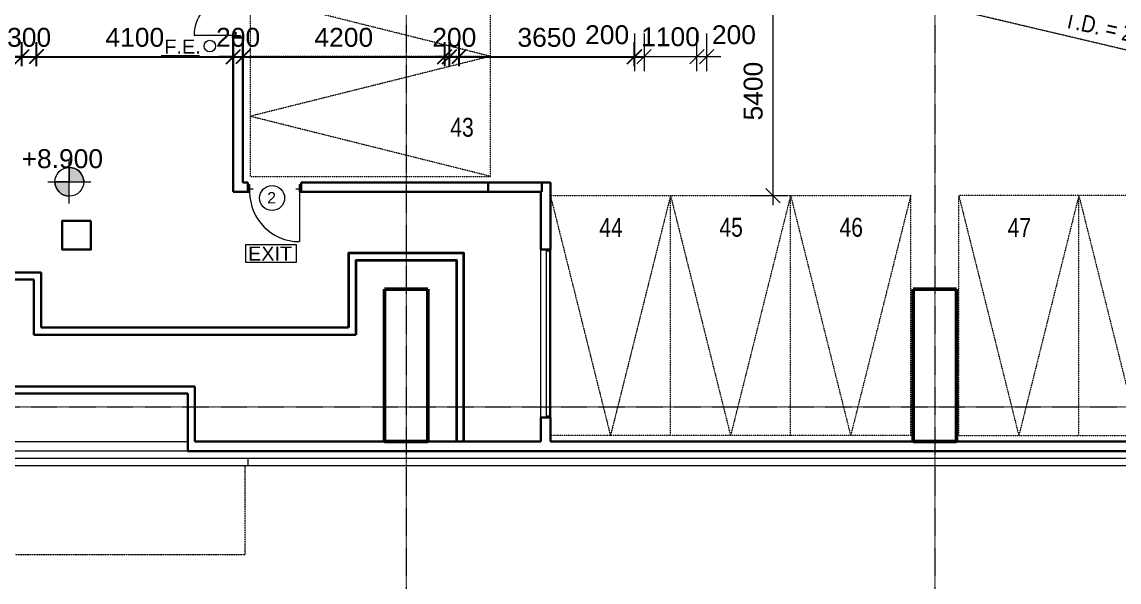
# Model space of a CAD drawing. Header units: millimetres. Extents: x -11708 to 484395, y -10237143 to 211873.
# Drawn here: x 39351 to 62188, y 148806 to 160472 of the extents above; entities that cross this region are included whole.
import ezdxf

# ---------------------------------------------------------------- set-up
doc = ezdxf.new("R2010")
doc.units = ezdxf.units.MM
for name, pattern in [('Dash', [6, 3, -3]), ('Dash2', [3, 1.5, -1.5]), ('Grid Line', [21, 12, -3, 3, -3]), ('Overhead', [1.8, 1.2, -0.6])]:
    doc.linetypes.add(name, pattern=pattern)
for name, color, linetype, lineweight in [('0-1', 7, 'Continuous', 5), ('A-ANNO-DIMS', 7, 'Continuous', 9), ('A-ANNO-NOTE', 7, 'Continuous', 5), ('A-ANNO-NOTE-1', 7, 'Continuous', 20), ('A-DETL-5', 102, 'Overhead', 5), ('A-DETL-HDLN-1', 7, 'Dash2', 5), ('A-DOOR', 7, 'Continuous', 5), ('A-DOOR-FRAM', 7, 'Continuous', 5), ('A-GLAZ', 7, 'Continuous', 5), ('A-GLAZ-1', 7, 'Continuous', 18), ('A-GLAZ-CURT', 7, 'Continuous', 5), ('A-GLAZ-CURT-2', 7, 'Continuous', 9), ('C-PRKG-1', 7, 'Dash', 5), ('G-ANNO-DIMS', 7, 'Continuous', 5), ('G-ANNO-TEXT', 7, 'Continuous', 5), ('I-WALL-3', 7, 'Continuous', 30), ('I-WALL-4', 7, 'Continuous', 18), ('OAP280_C', 210, 'Continuous', 50), ('S-COLS-3', 7, 'Continuous', 35), ('S-GRID-1', 7, 'Grid Line', 5)]:
    doc.layers.add(name, color=color, linetype=linetype, lineweight=lineweight)
doc.styles.add('Arial', font='arial.ttf', dxfattribs={"height": 491.766467})
doc.styles.add('Arial Narrow', font='ARIALN.TTF', dxfattribs={"height": 353.981763})
doc.styles.add('Arial_1', font='arial.ttf', dxfattribs={"height": 393.413174})
doc.styles.add('Arial_2', font='arial.ttf', dxfattribs={"height": 1.475299})
doc.styles.add('Arial_5', font='arial.ttf', dxfattribs={"height": 1.18024})
doc.styles.add('Arial_9', font='arial.ttf', dxfattribs={"width": 0.8, "height": 393.413174})
doc.dimstyles.new('Diagonal_-_2_0mm_Arial', dxfattribs={"dimscale": 304.8, "dimtxt": 500, "dimasz": 0.984252, "dimexe": 0.984252, "dimexo": 0.984252, "dimgap": 0.656168, "dimtad": 1, "dimdec": 0, "dimrnd": 5, "dimzin": 0, "dimdsep": 46, "dimtxsty": 'Arial', "dimblk1": 'OBLIQUE', "dimblk2": 'OBLIQUE', "dimsah": 1, "dimcen": 0.09, "dimdle": 0.656168, "dimadec": 0, "dimazin": 0, "dimtfac": 1, "dimtdec": 4, "dimtix": 1, "dimtmove": 0, "dimatfit": 3, "dimfxl": 1, "dimtvp": 1, "dimtolj": 1, "dimtzin": 0, "dimarcsym": 2})

# ---------------------------------------------------------------- blocks, each defined once
blk = doc.blocks.new('Spot Elevations - Spot Elevation - Exterior Filled-23614-LG_F PLAN')
at = {"layer": 'G-ANNO-DIMS'}
h = blk.add_hatch(color=256, dxfattribs=at)
edge = h.paths.add_edge_path(flags=0)
edge.add_arc((-2.24, 2.25), 1.5, 0, 90, ccw=False)
edge.add_line((-0.74, 2.25), (-2.24, 2.25))
edge.add_line((-2.24, 2.25), (-2.24, 3.75))
h = blk.add_hatch(color=256, dxfattribs=at)
edge = h.paths.add_edge_path(flags=0)
edge.add_arc((-2.24, 2.25), 1.5, 180, 270, ccw=False)
edge.add_line((-3.74, 2.25), (-2.24, 2.25))
edge.add_line((-2.24, 2.25), (-2.24, 0.75))
for p, q in [((-2.24, 0), (-2.24, 4.5)), ((-2.24, 3.75), (-2.24, 2.25)), ((-4.49, 2.25), (0.01, 2.25)), ((-2.24, 2.25), (-3.74, 2.25)), ((-2.24, 0.75), (-2.24, 2.25)), ((-2.24, 2.25), (-0.74, 2.25))]:
    blk.add_line(p, q, dxfattribs=at)
blk.add_circle((-2.24, 2.25), 1.5, dxfattribs=at)
for start, end in [(360, 90), (180, 270)]:
    blk.add_arc((-2.24, 2.25), 1.5, start, end, dxfattribs=at)
blk = doc.blocks.new('ARC_PAR_Car - Car_2500x5000mm-V7-LG_F PLAN')
at = {"layer": 'C-PRKG-1'}
for p, q in [((0, 0), (0, -5000)), ((0, -5000), (1250, 0)), ((2500, 0), (0, 0)), ((2500, -5000), (1250, 0)), ((2500, 0), (2500, -5000)), ((0, -5000), (2500, -5000))]:
    blk.add_line(p, q, dxfattribs=at)
blk = doc.blocks.new('ARC_PAR_Car - Car_2500x5000mm-V22-LG_F PLAN')
at = {"layer": 'C-PRKG-1'}
for p, q in [((0, 0), (0, -5000)), ((0, -5000), (1250, 0)), ((2500, 0), (0, 0)), ((2500, -5000), (1250, 0)), ((0, -5000), (2500, -5000))]:
    blk.add_line(p, q, dxfattribs=at)
blk = doc.blocks.new('ARC_PAR_Car - Car_2500x5000mm-V6-LG_F PLAN')
at = {"layer": 'C-PRKG-1'}
for p, q in [((0, 0), (0, 5000)), ((0, 5000), (1250, 0)), ((0, 5000), (2500, 5000)), ((2500, 5000), (1250, 0)), ((2500, 0), (2500, 5000)), ((2500, 0), (0, 0))]:
    blk.add_line(p, q, dxfattribs=at)
blk = doc.blocks.new('ARC_PAR_Car - Car_2500x5000mm-V29-LG_F PLAN')
at = {"layer": 'C-PRKG-1'}
for p, q in [((0, 5000), (1250, 0)), ((0, 5000), (2500, 5000)), ((2500, 5000), (1250, 0)), ((2500, 0), (2500, 5000)), ((2500, 0), (0, 0))]:
    blk.add_line(p, q, dxfattribs=at)
blk = doc.blocks.new('ARC_DOOR_M50_DOUBLE_METAL - 1500x2100mm-33554701-LG_F PLAN')
at = {"layer": 'A-DOOR'}
for p, q in [((-817, -100), (-773, -100)), ((-817, -100), (-817, -916)), ((817, -100), (773, -100)), ((817, -100), (817, -916))]:
    blk.add_line(p, q, dxfattribs=at)
for centre, start, end in [((-817, -100), 270, 0), ((817, -100), 180, 270)]:
    blk.add_arc(centre, 816, start, end, dxfattribs=at)
at = {"layer": 'A-DOOR-FRAM'}
for p, q in [((-857, 52), (-820, 52)), ((-820, 52), (-820, -46)), ((820, 52), (857, 52)), ((820, -46), (820, 52)), ((-820, -100), (-857, -100)), ((-820, -46), (-750, -46)), ((-820, -53), (-820, -100)), ((-750, -53), (-820, -53)), ((-750, -46), (-750, -53)), ((750, -46), (820, -46)), ((750, -53), (750, -46)), ((820, -53), (750, -53)), ((820, -100), (820, -53)), ((857, -100), (820, -100))]:
    blk.add_line(p, q, dxfattribs=at)
blk = doc.blocks.new('ARC_LOUVER_INTERNAL - 3500w x 2000h-31919328-LG_F PLAN')
at = {"layer": 'A-GLAZ'}
blk.add_line((-1715, -20), (1715, -20), dxfattribs=at)
at = {"layer": 'A-GLAZ-1'}
for p, q in [((-1740, -20), (-1715, -20)), ((-1740, -100), (-1740, -20)), ((-1715, -100), (-1740, -100)), ((-1715, -20), (-1715, -100)), ((-1715, -100), (-1715, -90)), ((-1715, -90), (1715, -90)), ((1715, -100), (-1715, -100)), ((1715, -20), (1740, -20)), ((1715, -100), (1715, -20)), ((1715, -90), (1715, -100)), ((1740, -100), (1715, -100)), ((1740, -20), (1740, -100))]:
    blk.add_line(p, q, dxfattribs=at)
blk = doc.blocks.new('_Oblique')
at = {"color": 0, "linetype": 'ByBlock', "lineweight": -2}
blk.add_line((-0.5, -0.5), (0.5, 0.5), dxfattribs=at)
blk = doc.blocks.new('*D217')
at = {"layer": 'A-ANNO-DIMS', "color": 0, "lineweight": -2, "transparency": 16777216}
for p, q in [((48451, 159547), (48451, 160047)), ((52101, 159547), (52101, 160047)), ((48251, 159747), (52301, 159747))]:
    blk.add_line(p, q, dxfattribs=at)
at = {"layer": 'Defpoints', "color": 0, "transparency": 16777216}
for p in [(52101, 159747), (48451, 159247), (52101, 159247)]:
    blk.add_point(p, dxfattribs=at)
at = {"layer": 'A-ANNO-DIMS', "color": 0, "lineweight": -2, "transparency": 16777216, "xscale": 299.9999999999999, "yscale": 299.9999999999999, "zscale": 299.9999999999999, "rotation": 180}
blk.add_blockref('_Oblique', (48451, 159747), dxfattribs=at)
at = {"layer": 'A-ANNO-DIMS', "color": 0, "lineweight": -2, "transparency": 16777216, "xscale": 299.9999999999999, "yscale": 299.9999999999999, "zscale": 299.9999999999999}
blk.add_blockref('_Oblique', (52101, 159747), dxfattribs=at)
at = {"layer": 'A-ANNO-DIMS', "color": 0, "transparency": 16777216, "insert": (50276, 160148), "char_height": 491.77, "attachment_point": 5, "style": 'Arial'}
blk.add_mtext('\\A1;{\\H0.8x;3650}', dxfattribs=at)
blk = doc.blocks.new('*D218')
at = {"layer": 'A-ANNO-DIMS', "color": 0, "lineweight": -2, "transparency": 16777216}
for p, q in [((48251, 159547), (48251, 160047)), ((48451, 159547), (48451, 160047)), ((48251, 159747), (47951, 159747)), ((48251, 159747), (48451, 159747)), ((48451, 159747), (48751, 159747))]:
    blk.add_line(p, q, dxfattribs=at)
at = {"layer": 'Defpoints', "color": 0, "transparency": 16777216}
for p in [(48451, 159747), (48251, 159247), (48451, 159247)]:
    blk.add_point(p, dxfattribs=at)
at = {"layer": 'A-ANNO-DIMS', "color": 0, "lineweight": -2, "transparency": 16777216, "xscale": 299.9999999999999, "yscale": 299.9999999999999, "zscale": 299.9999999999999}
blk.add_blockref('_Oblique', (48251, 159747), dxfattribs=at)
at = {"layer": 'A-ANNO-DIMS', "color": 0, "lineweight": -2, "transparency": 16777216, "xscale": 299.9999999999999, "yscale": 299.9999999999999, "zscale": 299.9999999999999, "rotation": 180}
blk.add_blockref('_Oblique', (48451, 159747), dxfattribs=at)
at = {"layer": 'A-ANNO-DIMS', "color": 0, "transparency": 16777216, "insert": (48351, 160148), "char_height": 491.77, "attachment_point": 5, "style": 'Arial'}
blk.add_mtext('\\A1;{\\H0.8x;200}', dxfattribs=at)
blk = doc.blocks.new('*D219')
at = {"layer": 'A-ANNO-DIMS', "color": 0, "lineweight": -2, "transparency": 16777216}
for p, q in [((43951, 159547), (43951, 160047)), ((48151, 159547), (48151, 160047)), ((43751, 159747), (48351, 159747))]:
    blk.add_line(p, q, dxfattribs=at)
at = {"layer": 'Defpoints', "color": 0, "transparency": 16777216}
for p in [(48151, 159747), (43951, 159247), (48151, 159247)]:
    blk.add_point(p, dxfattribs=at)
at = {"layer": 'A-ANNO-DIMS', "color": 0, "lineweight": -2, "transparency": 16777216, "xscale": 299.9999999999999, "yscale": 299.9999999999999, "zscale": 299.9999999999999, "rotation": 180}
blk.add_blockref('_Oblique', (43951, 159747), dxfattribs=at)
at = {"layer": 'A-ANNO-DIMS', "color": 0, "lineweight": -2, "transparency": 16777216, "xscale": 299.9999999999999, "yscale": 299.9999999999999, "zscale": 299.9999999999999}
blk.add_blockref('_Oblique', (48151, 159747), dxfattribs=at)
at = {"layer": 'A-ANNO-DIMS', "color": 0, "transparency": 16777216, "insert": (46051, 160148), "char_height": 491.77, "attachment_point": 5, "style": 'Arial'}
blk.add_mtext('\\A1;{\\H0.8x;4200}', dxfattribs=at)
blk = doc.blocks.new('*D220')
at = {"layer": 'A-ANNO-DIMS', "color": 0, "lineweight": -2, "transparency": 16777216}
for p, q in [((43751, 159547), (43751, 160047)), ((43951, 159547), (43951, 160047)), ((43751, 159747), (43451, 159747)), ((43751, 159747), (43951, 159747)), ((43951, 159747), (44251, 159747))]:
    blk.add_line(p, q, dxfattribs=at)
at = {"layer": 'Defpoints', "color": 0, "transparency": 16777216}
for p in [(43951, 159747), (43751, 159247), (43951, 159247)]:
    blk.add_point(p, dxfattribs=at)
at = {"layer": 'A-ANNO-DIMS', "color": 0, "lineweight": -2, "transparency": 16777216, "xscale": 299.9999999999999, "yscale": 299.9999999999999, "zscale": 299.9999999999999}
blk.add_blockref('_Oblique', (43751, 159747), dxfattribs=at)
at = {"layer": 'A-ANNO-DIMS', "color": 0, "lineweight": -2, "transparency": 16777216, "xscale": 299.9999999999999, "yscale": 299.9999999999999, "zscale": 299.9999999999999, "rotation": 180}
blk.add_blockref('_Oblique', (43951, 159747), dxfattribs=at)
at = {"layer": 'A-ANNO-DIMS', "color": 0, "transparency": 16777216, "insert": (43851, 160148), "char_height": 491.77, "attachment_point": 5, "style": 'Arial'}
blk.add_mtext('\\A1;{\\H0.8x;200}', dxfattribs=at)
blk = doc.blocks.new('*D221')
at = {"layer": 'A-ANNO-DIMS', "color": 0, "lineweight": -2, "transparency": 16777216}
for p, q in [((39651, 159547), (39651, 160047)), ((43751, 159547), (43751, 160047)), ((39451, 159747), (43951, 159747))]:
    blk.add_line(p, q, dxfattribs=at)
at = {"layer": 'Defpoints', "color": 0, "transparency": 16777216}
for p in [(43751, 159747), (39651, 159247), (43751, 159247)]:
    blk.add_point(p, dxfattribs=at)
at = {"layer": 'A-ANNO-DIMS', "color": 0, "lineweight": -2, "transparency": 16777216, "xscale": 299.9999999999999, "yscale": 299.9999999999999, "zscale": 299.9999999999999, "rotation": 180}
blk.add_blockref('_Oblique', (39651, 159747), dxfattribs=at)
at = {"layer": 'A-ANNO-DIMS', "color": 0, "lineweight": -2, "transparency": 16777216, "xscale": 299.9999999999999, "yscale": 299.9999999999999, "zscale": 299.9999999999999}
blk.add_blockref('_Oblique', (43751, 159747), dxfattribs=at)
at = {"layer": 'A-ANNO-DIMS', "color": 0, "transparency": 16777216, "insert": (41701, 160148), "char_height": 491.77, "attachment_point": 5, "style": 'Arial'}
blk.add_mtext('\\A1;{\\H0.8x;4100}', dxfattribs=at)
blk = doc.blocks.new('*D222')
at = {"layer": 'A-ANNO-DIMS', "color": 0, "lineweight": -2, "transparency": 16777216}
for p, q in [((39351, 159547), (39351, 160047)), ((39651, 159547), (39651, 160047)), ((39351, 159747), (39051, 159747)), ((39351, 159747), (39651, 159747)), ((39651, 159747), (39951, 159747))]:
    blk.add_line(p, q, dxfattribs=at)
at = {"layer": 'Defpoints', "color": 0, "transparency": 16777216}
for p in [(39651, 159747), (39351, 159247), (39651, 159247)]:
    blk.add_point(p, dxfattribs=at)
at = {"layer": 'A-ANNO-DIMS', "color": 0, "lineweight": -2, "transparency": 16777216, "xscale": 299.9999999999999, "yscale": 299.9999999999999, "zscale": 299.9999999999999}
blk.add_blockref('_Oblique', (39351, 159747), dxfattribs=at)
at = {"layer": 'A-ANNO-DIMS', "color": 0, "lineweight": -2, "transparency": 16777216, "xscale": 299.9999999999999, "yscale": 299.9999999999999, "zscale": 299.9999999999999, "rotation": 180}
blk.add_blockref('_Oblique', (39651, 159747), dxfattribs=at)
at = {"layer": 'A-ANNO-DIMS', "color": 0, "transparency": 16777216, "insert": (39501, 160148), "char_height": 491.77, "attachment_point": 5, "style": 'Arial'}
blk.add_mtext('\\A1;{\\H0.8x;300}', dxfattribs=at)
blk = doc.blocks.new('*D223')
at = {"layer": 'A-ANNO-DIMS', "color": 0, "lineweight": -2, "transparency": 16777216}
for p, q in [((36601, 159547), (36601, 160047)), ((39351, 159547), (39351, 160047)), ((36401, 159747), (39551, 159747))]:
    blk.add_line(p, q, dxfattribs=at)
at = {"layer": 'Defpoints', "color": 0, "transparency": 16777216}
for p in [(39351, 159747), (36601, 159247), (39351, 159247)]:
    blk.add_point(p, dxfattribs=at)
at = {"layer": 'A-ANNO-DIMS', "color": 0, "lineweight": -2, "transparency": 16777216, "xscale": 299.9999999999999, "yscale": 299.9999999999999, "zscale": 299.9999999999999, "rotation": 180}
blk.add_blockref('_Oblique', (36601, 159747), dxfattribs=at)
at = {"layer": 'A-ANNO-DIMS', "color": 0, "lineweight": -2, "transparency": 16777216, "xscale": 299.9999999999999, "yscale": 299.9999999999999, "zscale": 299.9999999999999}
blk.add_blockref('_Oblique', (39351, 159747), dxfattribs=at)
at = {"layer": 'A-ANNO-DIMS', "color": 0, "transparency": 16777216, "insert": (37976, 160148), "char_height": 491.77, "attachment_point": 5, "style": 'Arial'}
blk.add_mtext('\\A1;{\\H0.8x;2750}', dxfattribs=at)
blk = doc.blocks.new('Dims-LG-FPLAN_dwg__Oblique-5772954-LG_F PLAN')
at = {"layer": 'A-ANNO-DIMS'}
blk.add_line((-0.5, -0.5), (0.5, 0.5), dxfattribs=at)
blk = doc.blocks.new('ARC_DOOR_M40_SINGLE_METAL - 900x2100mm-33263899-LG_F PLAN')
at = {"layer": 'A-DOOR'}
blk.add_line((517, -100), (517, -1134), dxfattribs=at)
at = {"layer": 'A-DOOR-FRAM'}
for p, q in [((-557, 52), (-520, 52)), ((-520, 52), (-520, -33)), ((520, 52), (557, 52)), ((520, -33), (520, 52)), ((-520, -100), (-557, -100)), ((-520, -33), (-450, -33)), ((-520, -40), (-520, -100)), ((-450, -40), (-520, -40)), ((-450, -33), (-450, -40)), ((450, -33), (520, -33)), ((450, -40), (450, -33)), ((520, -40), (450, -40)), ((520, -100), (520, -40)), ((537, -100), (520, -100))]:
    blk.add_line(p, q, dxfattribs=at)
blk.add_arc((517, -100), 1034, 180, 270, dxfattribs=at)
blk = doc.blocks.new('ARC_ANN_FIRE-RATING_two_ - none-909955-LG_F PLAN')
at = {"layer": 'A-ANNO-NOTE'}
blk.add_circle((0, 0), 1.3, dxfattribs=at)
at = {"layer": 'A-ANNO-NOTE', "insert": (-0.05, 0.62), "char_height": 1.18, "width": 1.0944, "attachment_point": 2, "line_spacing_factor": 0.938532, "style": 'Arial_5'}
blk.add_mtext('2', dxfattribs=at)
blk = doc.blocks.new('ARC_ANN_EXIT - ARC_ANN_EXIT-878429-LG_F PLAN')
at = {"layer": 'A-ANNO-NOTE'}
for p, q in [((-2.12, 0), (-2.12, 1.86)), ((-2.12, 1.86), (3.13, 1.86)), ((3.13, 1.86), (3.13, 0)), ((3.13, 0), (-2.12, 0))]:
    blk.add_line(p, q, dxfattribs=at)
at = {"layer": 'A-ANNO-NOTE', "insert": (0.41, 1.66), "char_height": 1.475, "width": 5.454, "attachment_point": 2, "line_spacing_factor": 0.938532, "style": 'Arial_2'}
blk.add_mtext('EXIT', dxfattribs=at)

msp = doc.modelspace()

# ---------------------------------------------------------------- linework, layer by layer
at = {"layer": 'A-ANNO-DIMS'}
for p, q in [((54987.1, 156655.9), (54987.1, 172125.9)), ((52101.2, 160228), (52101.2, 159447)), ((53601.2, 160228), (53601.2, 159447)), ((53901.2, 159747), (51801.2, 159747)), ((54506.1, 156855.9), (55287.1, 156855.9))]:
    msp.add_line(p, q, dxfattribs=at)
at = {"layer": 'A-ANNO-DIMS', "flags": 128}
for points in [[(52301.2, 160228), (52301.2, 159447)], [(53401.2, 159447), (53401.2, 160228)]]:
    msp.add_lwpolyline(points, dxfattribs=at)
at = {"layer": 'A-ANNO-NOTE'}
msp.add_circle((43261.8, 159969.2), 120, dxfattribs=at)
at = {"layer": 'A-ANNO-NOTE-1'}
msp.add_line((42251.4, 159772.7), (43049.6, 159772.7), dxfattribs=at)
at = {"layer": 'A-DETL-5'}
for p, q in [((43996.4, 149380.7), (43996.4, 151230.9)), ((24801.4, 149380.8), (43996.4, 149380.7))]:
    msp.add_line(p, q, dxfattribs=at)
at = {"layer": 'A-DETL-HDLN-1'}
msp.add_line((74806.9, 156945.6), (52923.2, 162105.8), dxfattribs=at)
at = {"layer": 'A-GLAZ-CURT'}
for p, q in [((44051.2, 151380.9), (26201.2, 151381)), ((26201.2, 151231), (44051.2, 151230.9))]:
    msp.add_line(p, q, dxfattribs=at)
at = {"layer": 'A-GLAZ-CURT-2'}
for p, q in [((67051.2, 151380.8), (44051.2, 151380.9)), ((44051.2, 151380.9), (44051.2, 151230.9)), ((44051.2, 151230.9), (67051.2, 151230.8))]:
    msp.add_line(p, q, dxfattribs=at)
at = {"layer": 'I-WALL-3'}
for p, q in [((43951.2, 160150.4), (43751.2, 160150.4)), ((43751.2, 160150.4), (43751.2, 156930.9)), ((43951.2, 157130.9), (43951.2, 160150.4)), ((44051.2, 157130.9), (43951.2, 157130.9)), ((44051.2, 157130.9), (44051.2, 156930.9)), ((50172.2, 157130.9), (45165.2, 157130.9)), ((45165.2, 157130.9), (45165.2, 156930.9)), ((49057.2, 156930.9), (49057.2, 157130.9)), ((50351.2, 157130.9), (50171.2, 157130.9)), ((50171.2, 157130.9), (50171.2, 156930.9)), ((50351.2, 155730.9), (50351.2, 157130.9)), ((43751.2, 156930.9), (44091.2, 156930.9)), ((45125.2, 156930.9), (50171.2, 156930.9)), ((50151.2, 156930.9), (50151.2, 155730.9)), ((50151.2, 155730.9), (50351.2, 155730.9)), ((39601.4, 155106), (38101.2, 155106)), ((39751.4, 155256), (38251.2, 155256)), ((39601.4, 155106), (39601.4, 153956)), ((39751.4, 155256), (39751.4, 154106)), ((39601.4, 153956), (46301.2, 153955.9)), ((46151.2, 154105.9), (39751.4, 154105.9)), ((38601.4, 152881.1), (42951.2, 152881.1)), ((42951.2, 151730.9), (42951.2, 152881.1)), ((42801.2, 152731.1), (38451.4, 152731.1)), ((42801.2, 152731.1), (42801.2, 151530.9)), ((50351.2, 152230.9), (50151.2, 152230.9)), ((50151.2, 152230.9), (50151.2, 151730.9)), ((50351.2, 151730.9), (50351.2, 152230.9)), ((50151.2, 151730.9), (42951.2, 151730.9)), ((80801.2, 151730.7), (50351.2, 151730.9)), ((42801.2, 151530.9), (80801.2, 151530.7))]:
    msp.add_line(p, q, dxfattribs=at)
msp.add_lwpolyline([(40788.6, 156330.4), (40188.6, 156330.4), (40188.6, 155730.4), (40788.6, 155730.4)], close=True, dxfattribs=at)
at = {"layer": 'I-WALL-4'}
for p, q in [((50151.2, 152230.9), (50151.2, 155730.9)), ((50351.2, 155730.9), (50351.2, 155720.9)), ((50351.2, 152240.9), (50351.2, 152230.9)), ((27101.2, 151731), (42801.2, 151730.9)), ((42801.2, 151530.9), (27101.2, 151531))]:
    msp.add_line(p, q, dxfattribs=at)
at = {"layer": 'OAP280_C'}
for p, q in [((46901.3, 154905.9), (46901.3, 151730.8)), ((47801.3, 154905.8), (46901.3, 154905.8)), ((47801.3, 151730.8), (47801.3, 154905.8)), ((57901.3, 154905.9), (57901.3, 151730.8)), ((58801.3, 154905.8), (57901.3, 154905.8)), ((58801.3, 151730.8), (58801.3, 154905.8)), ((46901.3, 151730.8), (47801.3, 151730.8)), ((57901.3, 151730.8), (58801.3, 151730.8))]:
    msp.add_line(p, q, dxfattribs=at)
at = {"layer": 'S-COLS-3'}
for p, q in [((46901.2, 154905.9), (46901.2, 151730.9)), ((47801.2, 154905.9), (46901.2, 154905.9)), ((47801.2, 151730.9), (47801.2, 154905.9)), ((57901.2, 154905.9), (57901.2, 151730.9)), ((58801.2, 154905.9), (57901.2, 154905.9)), ((58801.2, 151730.9), (58801.2, 154905.9)), ((46901.2, 151730.9), (47801.2, 151730.9)), ((57901.2, 151730.9), (58801.2, 151730.9))]:
    msp.add_line(p, q, dxfattribs=at)
for points in [[(48551.2, 151730.9), (48551.2, 155655.9), (46151.2, 155655.9), (46151.2, 154105.9)], [(48401.2, 151730.9), (48401.2, 155505.9), (46301.2, 155505.9), (46301.2, 153955.9)]]:
    msp.add_lwpolyline(points, dxfattribs=at)
at = {"layer": 'S-GRID-1'}
for p, q in [((47351.5, 210672.6), (47351.1, 140117.7)), ((58351.5, 210672.6), (58351.1, 140117.7)), ((-10508.2, 152456.2), (128177.4, 152455.5))]:
    msp.add_line(p, q, dxfattribs=at)

# ---------------------------------------------------------------- block references
at = {"xscale": 300, "yscale": 300, "zscale": 300}
for p in [(52101.2, 159747), (52301.2, 159747), (53401.2, 159747)]:
    msp.add_blockref('Dims-LG-FPLAN_dwg__Oblique-5772954-LG_F PLAN', p, dxfattribs=at)
for p, rotation in [((52301.2, 159747), 180), ((53401.2, 159747), 180), ((53601.2, 159747), 180), ((54987.1, 156855.9), 270)]:
    msp.add_blockref('Dims-LG-FPLAN_dwg__Oblique-5772954-LG_F PLAN', p, dxfattribs=dict(at, rotation=rotation))
at = {"layer": '0-1'}
for name, p, rotation in [('ARC_PAR_Car - Car_2500x5000mm-V22-LG_F PLAN', (44101.2, 159755.9), 89.99970000000067), ('ARC_DOOR_M50_DOUBLE_METAL - 1500x2100mm-33554701-LG_F PLAN', (43851.2, 161007.4), 269.9996999999996), ('ARC_PAR_Car - Car_2500x5000mm-V7-LG_F PLAN', (44101.2, 157255.9), 89.99970000000067), ('ARC_DOOR_M40_SINGLE_METAL - 900x2100mm-33263899-LG_F PLAN', (44608.2, 157030.9), 359.9997000009001), ('ARC_PAR_Car - Car_2500x5000mm-V29-LG_F PLAN', (50351.2, 151855.9), 359.9997000009001), ('ARC_PAR_Car - Car_2500x5000mm-V6-LG_F PLAN', (52851.2, 151855.9), 359.9997000009001), ('ARC_PAR_Car - Car_2500x5000mm-V6-LG_F PLAN', (55351.2, 151855.9), 359.9997000009001), ('ARC_PAR_Car - Car_2500x5000mm-V7-LG_F PLAN', (61351.2, 151855.9), 179.9997000009), ('ARC_PAR_Car - Car_2500x5000mm-V7-LG_F PLAN', (63851.2, 151855.8), 179.9997000009), ('ARC_LOUVER_INTERNAL - 3500w x 2000h-31919328-LG_F PLAN', (50251.2, 153980.9), 89.99969999999955)]:
    msp.add_blockref(name, p, dxfattribs=dict(at, rotation=rotation))
at = {"layer": 'A-ANNO-NOTE', "xscale": 200, "yscale": 200, "zscale": 200}
for name, p in [('ARC_ANN_FIRE-RATING_two_ - none-909955-LG_F PLAN', (44558.5, 156804.2)), ('ARC_ANN_EXIT - ARC_ANN_EXIT-878429-LG_F PLAN', (44434.9, 155462.5))]:
    msp.add_blockref(name, p, dxfattribs=at)
at = {"layer": 'G-ANNO-DIMS', "xscale": 199.9999999999998, "yscale": 199.9999999999998, "zscale": 199.9999999999998}
msp.add_blockref('Spot Elevations - Spot Elevation - Exterior Filled-23614-LG_F PLAN', (40785.6, 156692.1), dxfattribs=at)

# ---------------------------------------------------------------- texts
at = {"layer": 'A-ANNO-DIMS', "char_height": 393.41, "attachment_point": 2, "line_spacing_factor": 0.938532, "style": 'Arial_1'}
for s, insert, width in [('200', (51531.7, 160402.2), 1094.4), ('1100', (52851.2, 160359.8), 1459.2), ('200', (54170.7, 160402.2), 1094.4)]:
    msp.add_mtext(s, dxfattribs=dict(at, insert=insert, width=width))
at = {"layer": 'A-ANNO-DIMS', "insert": (54374.3, 159030.6), "char_height": 393.41, "width": 1459.2, "attachment_point": 2, "rotation": 90, "line_spacing_factor": 0.938532, "style": 'Arial_1'}
msp.add_mtext('5400', dxfattribs=at)
at = {"layer": 'A-ANNO-NOTE', "insert": (42693.4, 160105.2), "char_height": 295.06, "width": 900, "attachment_point": 2, "line_spacing_factor": 0.938532, "style": 'Arial_2'}
msp.add_mtext('F.E.', dxfattribs=at)
at = {"layer": 'G-ANNO-DIMS', "insert": (39343.6, 157820.9), "char_height": 393.41, "width": 2020.8, "attachment_point": 1, "line_spacing_factor": 0.938532, "style": 'Arial_1'}
msp.add_mtext('+8.900', dxfattribs=at)
at = {"layer": 'G-ANNO-TEXT'}
for s, insert, char_height, width, attachment_point, rotation, line_spacing_factor, style in [('T.D. = 22.8m', (61098, 160710), 353.982, 2812.209, 1, 347.52847, 0.968573, 'Arial Narrow'), ('43', (48755.9, 158475), 393.41, 576, 3, 359.9994, 0.938532, 'Arial_9'), ('44', (51368.4, 155993.1), 393.41, 576, 7, 359.9994, 0.938532, 'Arial_9'), ('45', (53868.4, 155993.1), 393.41, 576, 7, 359.9994, 0.938532, 'Arial_9'), ('46', (56368.4, 155993.1), 393.41, 576, 7, 359.9994, 0.938532, 'Arial_9'), ('47', (59868.4, 155993.1), 393.41, 576, 7, 359.9994, 0.938532, 'Arial_9')]:
    msp.add_mtext(s, dxfattribs=dict(at, insert=insert, char_height=char_height, width=width, attachment_point=attachment_point, rotation=rotation, line_spacing_factor=line_spacing_factor, style=style))

# ---------------------------------------------------------------- dimensions: what is measured, and where the dimension line sits
at = {"layer": 'A-ANNO-DIMS'}
for base, p1, p2, picture, middle in [((39351.2, 159747), (36601.3, 159247), (39351.2, 159247), '*D223', (37976.3, 160147.9)), ((39651.2, 159747), (39351.2, 159247), (39651.2, 159247), '*D222', (39501.2, 160148)), ((43751.2, 159747.1), (39651.2, 159247), (43751.2, 159247.1), '*D221', (41701.2, 160147.9)), ((43951.2, 159747.1), (43751.2, 159247.1), (43951.2, 159247.1), '*D220', (43851.2, 160147.9)), ((48151.3, 159747), (43951.2, 159247.1), (48151.3, 159247), '*D219', (46051.2, 160147.9)), ((48451.3, 159747), (48251.3, 159247), (48451.3, 159247), '*D218', (48351.3, 160147.9)), ((52101.2, 159747), (48451.3, 159247), (52101.2, 159247), '*D217', (50276.3, 160148))]:
    dim = msp.add_linear_dim(base=base, p1=p1, p2=p2, text='{\\H0.8x;<>}', dimstyle='Diagonal_-_2_0mm_Arial', override={"dimpost": '<>', "dimtmove": 1, "dimarcsym": 2}, dxfattribs=at)
    dim.commit()
    dim.dimension.update_dxf_attribs({"geometry": picture, "text_midpoint": middle})

doc.saveas('drawing.dxf')
